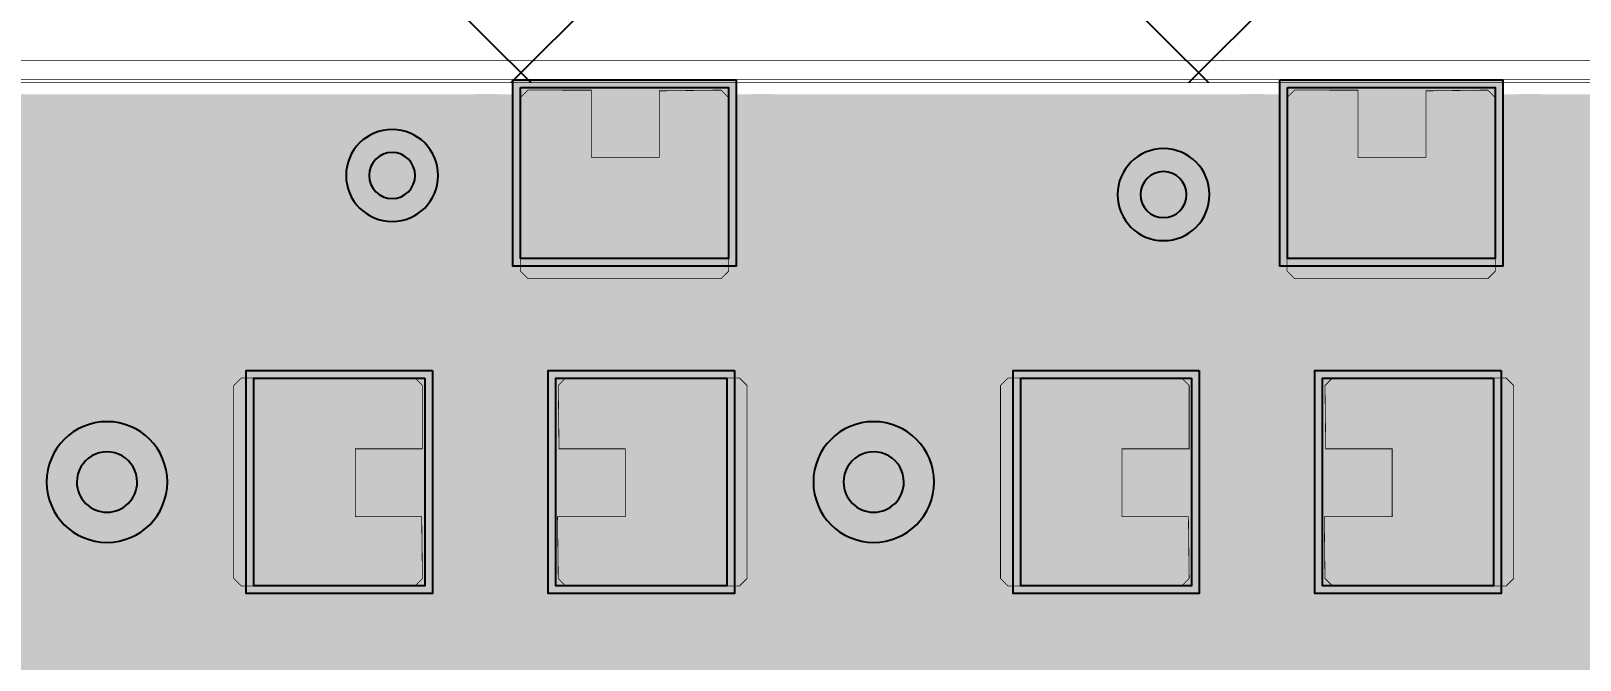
# Model space of a CAD drawing. Header units: millimetres. Extents: x -1 to 101, y -101 to 2.
# Drawn here: x 48.39 to 58.65, y -69 to -64.83 of the extents above; entities that cross this region are included whole.
import ezdxf

# ---------------------------------------------------------------- set-up
doc = ezdxf.new("R2010")
doc.units = ezdxf.units.MM
doc.header["$MEASUREMENT"] = 0
for name, color, linetype, true_color in [('Hole-Layer', 7, 'Continuous', 0x222222), ('Inner2', 7, 'Continuous', 0x008000), ('Multi-Layer', 7, 'Continuous', 0xc0c0c0), ('Top-Layer', 7, 'Continuous', 0xff0000), ('Top-Paste-Mask-Layer', 7, 'Continuous', 0x808080), ('Top-Silkscreen-Layer', 7, 'Continuous', 0xffcc00), ('Top-Solder-Mask-Layer', 7, 'Continuous', 0x800080)]:
    doc.layers.add(name, color=color, linetype=linetype, true_color=true_color)

msp = doc.modelspace()

# ---------------------------------------------------------------- hatches: boundary and pattern name
at = {"layer": 'Inner2'}
msp.add_hatch(color=256, dxfattribs=at).paths.add_polyline_path([(0.3581407162814326, -96.0001930403861), (0.3581407162814347, -63.34226568453138), (7.551353043025772, -63.34226568453138), (7.2403350596811045, -63.703817255321354), (7.101383564187531, -64.16004549447867), (7.158061513966755, -64.63358465264122), (7.400757640621461, -65.0441334492675), (7.78831629859012, -65.32207231113826), (8.255016510033014, -65.4202692405385), (8.721716721475909, -65.32207231113826), (9.109275379444567, -65.0441334492675), (9.351971506099272, -64.63358465264122), (9.408649455878498, -64.16004549447867), (9.269697960384924, -63.703817255321354), (8.958679977040257, -63.34226568453138), (9.201057049525973, -63.34226568453138), (9.233523128482643, -63.36228167161931), (9.271018542037085, -63.36926593853189), (10.057399517623287, -63.36926593853189), (9.774302001507976, -63.714934371977094), (9.64312327352645, -64.1420444407372), (9.683387318138028, -64.58702722267672), (9.889101436729437, -64.98365371060116), (10.229648170843486, -65.27289200577553), (10.654342251253818, -65.4116933298886), (11.09997433942298, -65.37939918947413), (11.50021878867132, -65.18081608254656), (11.795505221032116, -64.84550012352469), (11.941884683766073, -64.42335805928465), (11.941884683766073, -64.74701041402083), (11.98025863930444, -64.93993692799226), (12.089541181059769, -65.1034928093427), (12.112661622966185, -65.12661325124911), (12.276217504316623, -65.23589579300445), (12.469144018288038, -65.27426974854279), (15.684991109982224, -65.27426974854261), (15.684991109982224, -65.78613157226316), (15.715493070793377, -65.85976981973242), (15.789131318262639, -65.89027178054357), (30.60706121412243, -65.89027178054357), (30.680699461591693, -65.85976981973242), (30.711201422402848, -65.78613157226316), (30.711201422402848, -65.27426974854173), (68.87931481824411, -65.27426974853951), (72.35967995935992, -68.7546348896553), (72.35967995935992, -99.64205994411991), (4.000007620015238, -99.64205994411991), (3.189615995251797, -99.55075073728737), (2.419860790454726, -99.28140174169442), (1.7293407458103636, -98.84751924068355), (1.1526814197177775, -98.27085991459096), (0.7187989187068984, -97.5803398699466), (0.4494499231139544, -96.81058466514953)])
at = {"layer": 'Multi-Layer'}
h = msp.add_hatch(dxfattribs=at)
h.set_pattern_fill('ANSI37', color=256, style=0)
h.set_pattern_definition([(45, (0, 0), (-2.245064030267287, 2.245064030267288), []), (135, (0, 0), (-2.245064030267287, -2.245064030267288), [])])
h.paths.add_polyline_path([(73.64482346964695, -100.00020066040133), (73.59123329086457, -100.20020193040386), (73.4448221996444, -100.34661302162402), (73.24482092964188, -100.40020320040641), (72.94255162398318, -100.36209643500665), (72.67138620957357, -100.2232145544725), (72.46382016764034, -100.00020066040133), (72.46382016764034, -68.71149860299721), (68.92245110490222, -65.17012954025908), (12.469144018288038, -65.17012954025908), (12.31606980691768, -65.13968260805427), (12.186299212598428, -65.0529743459487), (12.163180086360173, -65.02985521971044), (12.0764718242546, -64.9000846253912), (12.046024892049786, -64.74701041402083), (12.046024892049786, -62.23012446024893), (12.099614265682819, -62.03012365509959), (12.246024427196595, -61.88371256387942), (12.446024892049786, -61.830121920243855), (12.646026162052326, -61.88371209902623), (12.792437253272485, -62.030123190246385), (12.846027432054866, -62.23012446024893), (12.846027432054866, -64.37012700025402), (69.7231394462789, -64.37012700025402), (69.87621391026846, -64.40057520246137), (70.00598425196851, -64.48728473456947), (73.52766573533148, -68.00896875793752), (73.61437501482038, -68.13873782963503), (73.64482346964694, -68.29181102362206)])
at = {"layer": 'Top-Layer'}
for points in [[(51.27745745491492, -65.27426974854053), (51.27745745491493, -66.33639827279656), (51.32543921276708, -66.51546863093726), (51.45652781305564, -66.64655723122584), (51.63559817119635, -66.694538989078), (51.88096393192787, -66.694538989078), (51.88096393192787, -66.77148844297689), (51.86883413766829, -66.77148844297689), (51.68976377952757, -66.81947020082904), (51.55867517923901, -66.95055880111762), (51.510693421386854, -67.12962915925833), (51.510693421386854, -68.50664211328423), (51.56501636511777, -68.69627210495493), (51.71150573959735, -68.82837577303873), (51.70611091292365, -68.82722157568928), (51.700698947233846, -68.82615061643094), (51.656960059756074, -68.81784479981931), (51.64867856422056, -68.81637272075501), (51.64036478175263, -68.8150955339432), (51.59624489351285, -68.80884712144636), (51.587892655063115, -68.80776426525165), (51.57951726307279, -68.80687810856797), (51.53516877437581, -68.80271250023675), (51.526806238617596, -68.80202573889709), (51.51842990926683, -68.80153507398838), (51.47395442031585, -68.79945226982277), (51.46557996089638, -68.79915822946272), (51.45720091440183, -68.7990601981204), (51.41264922529845, -68.7990601981204), (51.40427017880391, -68.79915822946272), (51.39589571938444, -68.79945226982277), (51.35142023043346, -68.80153507398838), (51.3430439010827, -68.80202573889709), (51.334681365324485, -68.80271250023675), (51.29033287662751, -68.80687810856797), (51.28195748463718, -68.80776426525165), (51.273605246187444, -68.80884712144636), (51.22948535794767, -68.8150955339432), (51.22117157547974, -68.81637272075501), (51.21289007994422, -68.81784479981931), (51.16915119246645, -68.82615061643094), (51.16406442098466, -68.82715477415371), (51.158992719769415, -68.82823246781308), (51.30527562740512, -68.69613384516947), (51.35951231902464, -68.50664211328423), (51.35951231902463, -67.12962915925833), (51.31153056117248, -66.95055880111762), (51.18044196088392, -66.81947020082904), (51.001371602743205, -66.77148844297689), (49.86883413766828, -66.77148844297689), (49.68976377952756, -66.81947020082904), (49.558675179239, -66.95055880111762), (49.51069342138685, -67.12962915925833), (49.510693421386854, -68.50664211328423), (49.558675179239, -68.68571247142495), (49.68976377952757, -68.81680107171351), (49.86883413766828, -68.86478282956567), (51.001371602743205, -68.86478282956567), (51.01482833453715, -68.86452992954516), (51.028266061467406, -68.8637715866528), (50.9922744994317, -68.87602172674325), (50.984261359474296, -68.87885562867069), (50.97631772631267, -68.88187888921271), (50.9348902434577, -68.89821112187718), (50.92721527624567, -68.90133996390061), (50.91961476830036, -68.90464557323729), (50.878974687020204, -68.92288280971175), (50.87126546263671, -68.92645277099308), (50.86364308674585, -68.93020459054148), (50.823917407294495, -68.95034683082595), (50.81654733322619, -68.95419186943252), (50.809268485384806, -68.958206927061), (50.770508007863846, -68.98017797100309), (50.76325895891712, -68.98439996769126), (50.756110785885255, -68.98879059281461), (50.7184425105487, -69.01253964031271), (50.711379152423945, -69.01710974875863), (50.70442508978611, -69.02184450662308), (50.66789981673556, -69.04734615762638), (50.661073674566694, -69.05223210274866), (50.65436392273454, -69.05727669460514), (50.6190832521732, -69.08445474896125), (50.612471503499506, -69.0896730613277), (50.60598430195455, -69.0950454184075), (50.572024434034816, -69.1238490760148), (50.56568539260432, -69.12935469681138), (50.55947715649533, -69.13500740510281), (50.526888891318805, -69.16538586585975), (50.52082900993086, -69.17116874356905), (50.51490602976442, -69.17709176163291), (50.48379096753429, -69.20894342533623), (50.478008621470906, -69.2150028149939), (50.47236955498714, -69.22119576729564), (50.44275309575423, -69.25449523389457), (50.43723219987064, -69.26085159849158), (50.4318622458757, -69.26733598407078), (50.403871389893986, -69.30195625331132), (50.39864311966212, -69.30858094762037), (50.39357239533458, -69.31532699380313), (50.367232542654875, -69.35124266563447), (50.3623687735892, -69.35803955693555), (50.35766493605225, -69.36494809464689), (50.33302688677615, -69.40205756886583), (50.32848666425968, -69.40907221229796), (50.32411132467702, -69.41619086712281), (50.30122587890612, -69.45441794357696), (50.296990827422846, -69.46168428664357), (50.29292757185913, -69.46904807349898), (50.27187092974585, -69.50829115198516), (50.267943423280045, -69.51582390725862), (50.26419568736685, -69.52344769795445), (50.24501864901277, -69.56365597837102), (50.24154337734209, -69.57116454952103), (50.238242485688765, -69.57875139789128), (50.2209450510939, -69.61979787998423), (50.21775944515873, -69.62761333675319), (50.21475888587987, -69.63550168852626), (50.1994172551966, -69.67731017214322), (50.19660669967679, -69.68525737228165), (50.19398396264969, -69.6932685184454), (50.18062353592884, -69.73576280343397), (50.17820506035946, -69.74378155456057), (50.17597476082941, -69.75185466782104), (50.164620938121764, -69.79490775392722), (50.162592477664234, -69.80297873528698), (50.160752094561104, -69.81109466911934), (50.15140487586667, -69.85465575624151), (50.149718057154764, -69.86299902804846), (50.1482299989493, -69.8713800318421), (50.140965584420464, -69.91532211972627), (50.139698206857844, -69.9235868389616), (50.13862411374915, -69.93187889262272), (50.13341710333513, -69.9761257811165), (50.132532896093885, -69.98448302784226), (50.13184502437581, -69.99285872051694), (50.12872081812739, -70.03728340936631), (50.12823533573666, -70.04555205628382), (50.127941203239075, -70.05382971906218), (50.12687440110547, -70.09835600811478), (50.126797341355086, -70.10264480333161), (50.12677165354331, -70.10693421386844), (50.12677165354331, -71.96113792227585), (50.126797341355086, -71.96542733281267), (50.12687440110547, -71.96971612802952), (50.127941203239075, -72.01424241708212), (50.12823533573666, -72.02252007986047), (50.12872081812739, -72.03078872677798), (50.13184502437581, -72.07521341562736), (50.132532896093885, -72.08358910830202), (50.13341710333513, -72.0919463550278), (50.13862411374915, -72.13619324352157), (50.139698206857844, -72.1444852971827), (50.140965584420464, -72.15275001641803), (50.1482299989493, -72.1966921043022), (50.149718057154764, -72.20507310809582), (50.15140487586667, -72.21341637990278), (50.160752094561104, -72.25697746702495), (50.162592477664234, -72.2650934008573), (50.164620938121764, -72.27316438221708), (50.17597476082941, -72.31621746832326), (50.17820506035946, -72.32429058158372), (50.18062353592884, -72.33230933271032), (50.19398396264969, -72.37480361769889), (50.19660669967679, -72.38281476386263), (50.1994172551966, -72.39076196400106), (50.21475888587987, -72.43257044761803), (50.21775944515873, -72.4404587993911), (50.2209450510939, -72.44827425616006), (50.238242485688765, -72.48932073825301), (50.24154337734209, -72.49690758662325), (50.24501864901277, -72.50441615777328), (50.26419568736685, -72.54462443818984), (50.267943423280045, -72.55224822888567), (50.27187092974585, -72.55978098415913), (50.29292757185913, -72.5990240626453), (50.29359182457285, -72.60025623861902), (50.294260888247955, -72.60148580890844), (50.282690224425856, -72.60092395233559), (50.27110744221489, -72.6007366014732), (49.59909829819661, -72.6007366014732), (49.42002794005589, -72.64871835932536), (49.288939339767325, -72.77980695961392), (49.24095758191517, -72.95887731775464), (49.24095758191518, -74.53388366776734), (49.28893933976733, -74.71295402590805), (49.420027940055895, -74.84404262619663), (49.59909829819661, -74.89202438404878), (50.27110744221489, -74.89202438404878), (50.44729584949092, -74.84568876362067), (50.577894359878734, -74.71867154564056), (50.65056412098609, -75.02402504845388), (50.82817785222946, -75.28282036976701), (50.9567748052971, -75.41141732283465), (48.469100838201676, -75.41141732283465), (48.28384655289558, -75.46305253764132), (48.15201062736133, -75.6030690879878), (48.06788891979558, -75.35776433490162), (47.91432913278452, -75.14878999345375), (47.65756352337956, -74.89202438404878), (48.19109728219456, -74.89202438404878), (48.37016764033528, -74.84404262619663), (48.501256240623846, -74.71295402590806), (48.549237998476, -74.53388366776734), (48.549237998475995, -72.95887731775464), (48.47974463460567, -72.74686911365718), (48.29823342646686, -72.61713674473319), (48.29823342646686, -68.76068707306509), (48.29823342646686, -68.42913385826772), (48.2935256021841, -68.3647110855852), (48.27950215900432, -68.30165713811984), (48.279502159004316, -67.12962915925833), (48.23152040115217, -66.95055880111762), (48.1004318008636, -66.81947020082904), (47.9213614427229, -66.77148844297689), (47.68723520447041, -66.77148844297689), (47.68723520447041, -66.694538989078), (47.932600965201935, -66.694538989078), (48.111671323342655, -66.64655723122584), (48.24275992363122, -66.51546863093728), (48.290741681483375, -66.33639827279656), (48.290741681483375, -65.2742697485407)], [(51.63559817119635, -65.20386080772163), (53.01261112522226, -65.20386080772163), (53.01261112522226, -66.33639827279656), (51.63559817119635, -66.33639827279656)], [(56.35746761493523, -65.27426974854025), (56.357467614935246, -66.33639827279656), (56.405449372787395, -66.51546863093726), (56.53653797307596, -66.64655723122584), (56.71560833121667, -66.694538989078), (56.960974091948195, -66.694538989078), (56.960974091948195, -66.77148844297689), (56.94884429768861, -66.77148844297689), (56.76977393954789, -66.81947020082904), (56.63868533925933, -66.95055880111762), (56.590703581407176, -67.12962915925833), (56.590703581407176, -68.50664211328423), (56.64502652513809, -68.69627210495493), (56.79151589961767, -68.82837577303873), (56.78612107294397, -68.82722157568928), (56.78070910725417, -68.82615061643094), (56.73697021977639, -68.81784479981931), (56.72868872424088, -68.81637272075501), (56.720374941772945, -68.8150955339432), (56.676255053533175, -68.80884712144636), (56.66790281508344, -68.80776426525165), (56.65952742309311, -68.80687810856797), (56.615178934396134, -68.80271250023675), (56.60681639863792, -68.80202573889709), (56.59844006928715, -68.80153507398838), (56.55396458033617, -68.79945226982277), (56.5455901209167, -68.79915822946272), (56.53721107442215, -68.7990601981204), (56.492659385318774, -68.7990601981204), (56.484280338824234, -68.79915822946272), (56.475905879404756, -68.79945226982277), (56.431430390453784, -68.80153507398838), (56.42305406110302, -68.80202573889709), (56.41469152534481, -68.80271250023675), (56.37034303664783, -68.80687810856797), (56.3619676446575, -68.80776426525165), (56.353615406207766, -68.80884712144636), (56.30949551796799, -68.8150955339432), (56.30118173550006, -68.81637272075501), (56.292900239964546, -68.81784479981931), (56.24916135248677, -68.82615061643094), (56.24407458100498, -68.82715477415371), (56.23900287978974, -68.82823246781308), (56.385285787425445, -68.69613384516947), (56.43952247904496, -68.50664211328423), (56.43952247904495, -67.12962915925833), (56.391540721192804, -66.95055880111762), (56.26045212090424, -66.81947020082904), (56.08138176276353, -66.77148844297689), (54.9488442976886, -66.77148844297689), (54.76977393954788, -66.81947020082904), (54.638685339259325, -66.95055880111762), (54.59070358140717, -67.12962915925833), (54.590703581407176, -68.50664211328423), (54.638685339259325, -68.68571247142495), (54.76977393954789, -68.81680107171351), (54.9488442976886, -68.86478282956567), (56.08138176276353, -68.86478282956567), (56.09483849455747, -68.86452992954516), (56.10827622148773, -68.8637715866528), (56.07228465945202, -68.87602172674325), (56.06427151949462, -68.87885562867069), (56.05632788633299, -68.88187888921271), (56.01490040347802, -68.89821112187718), (56.00722543626599, -68.90133996390061), (55.999624928320685, -68.90464557323729), (55.958984847040526, -68.92288280971175), (55.95127562265703, -68.92645277099308), (55.94365324676617, -68.93020459054148), (55.90392756731482, -68.95034683082595), (55.89655749324651, -68.95419186943252), (55.88927864540513, -68.958206927061), (55.85051816788417, -68.98017797100309), (55.84326911893744, -68.98439996769126), (55.83612094590557, -68.98879059281461), (55.79845267056902, -69.01253964031271), (55.79138931244427, -69.01710974875863), (55.78443524980643, -69.02184450662308), (55.747909976755885, -69.04734615762638), (55.741083834587016, -69.05223210274866), (55.734374082754854, -69.05727669460514), (55.69909341219351, -69.08445474896125), (55.69248166351983, -69.0896730613277), (55.68599446197487, -69.0950454184075), (55.65203459405514, -69.1238490760148), (55.645695552624645, -69.12935469681138), (55.639487316515655, -69.13500740510281), (55.60689905133912, -69.16538586585975), (55.60083916995118, -69.17116874356905), (55.59491618978473, -69.17709176163291), (55.56380112755461, -69.20894342533623), (55.55801878149123, -69.2150028149939), (55.55237971500746, -69.22119576729564), (55.52276325577455, -69.25449523389457), (55.517242359890965, -69.26085159849158), (55.51187240589602, -69.26733598407078), (55.48388154991431, -69.30195625331132), (55.47865327968244, -69.30858094762037), (55.4735825553549, -69.31532699380313), (55.4472427026752, -69.35124266563447), (55.442378933609525, -69.35803955693555), (55.437675096072574, -69.36494809464689), (55.413037046796475, -69.40205756886583), (55.40849682428, -69.40907221229796), (55.40412148469734, -69.41619086712281), (55.381236038926446, -69.45441794357696), (55.37700098744316, -69.46168428664357), (55.37293773187945, -69.46904807349898), (55.35188108976617, -69.50829115198516), (55.34795358330037, -69.51582390725862), (55.34420584738717, -69.52344769795445), (55.32502880903309, -69.56365597837102), (55.321553537362405, -69.57116454952103), (55.31825264570909, -69.57875139789128), (55.30095521111422, -69.61979787998423), (55.29776960517905, -69.62761333675319), (55.29476904590019, -69.63550168852626), (55.27942741521692, -69.67731017214322), (55.27661685969711, -69.68525737228165), (55.27399412267001, -69.6932685184454), (55.26063369594916, -69.73576280343397), (55.25821522037978, -69.74378155456057), (55.255984920849734, -69.75185466782104), (55.24463109814209, -69.79490775392722), (55.24260263768455, -69.80297873528698), (55.240762254581426, -69.81109466911934), (55.23141503588699, -69.85465575624151), (55.22972821717509, -69.86299902804846), (55.22824015896961, -69.8713800318421), (55.220975744440786, -69.91532211972627), (55.219708366878166, -69.9235868389616), (55.21863427376947, -69.93187889262272), (55.21342726335545, -69.9761257811165), (55.21254305611421, -69.98448302784226), (55.21185518439613, -69.99285872051694), (55.20873097814771, -70.03728340936631), (55.208245495756984, -70.04555205628382), (55.2079513632594, -70.05382971906218), (55.20688456112579, -70.09835600811478), (55.20680750137541, -70.10264480333161), (55.20678181356363, -70.10693421386844), (55.20678181356363, -71.96113792227585), (55.20680750137541, -71.96542733281267), (55.20688456112579, -71.96971612802952), (55.2079513632594, -72.01424241708212), (55.208245495756984, -72.02252007986047), (55.20873097814771, -72.03078872677798), (55.21185518439613, -72.07521341562736), (55.21254305611421, -72.08358910830202), (55.21342726335545, -72.0919463550278), (55.21863427376947, -72.13619324352157), (55.219708366878166, -72.1444852971827), (55.220975744440786, -72.15275001641803), (55.22824015896961, -72.1966921043022), (55.22972821717509, -72.20507310809582), (55.23141503588699, -72.21341637990278), (55.240762254581426, -72.25697746702495), (55.24260263768455, -72.2650934008573), (55.24463109814209, -72.27316438221708), (55.255984920849734, -72.31621746832326), (55.25821522037978, -72.32429058158372), (55.26063369594916, -72.33230933271032), (55.27399412267001, -72.37480361769889), (55.27661685969711, -72.38281476386263), (55.27942741521692, -72.39076196400106), (55.29476904590019, -72.43257044761803), (55.29776960517905, -72.4404587993911), (55.30095521111422, -72.44827425616006), (55.31825264570909, -72.48932073825301), (55.321553537362405, -72.49690758662325), (55.32502880903309, -72.50441615777328), (55.34420584738717, -72.54462443818984), (55.34795358330037, -72.55224822888567), (55.35188108976617, -72.55978098415913), (55.37293773187945, -72.5990240626453), (55.37360198459317, -72.60025623861902), (55.37427104826828, -72.60148580890844), (55.36270038444618, -72.60092395233559), (55.35111760223521, -72.6007366014732), (54.67910845821693, -72.6007366014732), (54.50003810007621, -72.64871835932536), (54.36894949978765, -72.77980695961392), (54.32096774193549, -72.95887731775464), (54.320967741935505, -74.53388366776734), (54.368949499787654, -74.71295402590805), (54.50003810007622, -74.84404262619663), (54.67910845821693, -74.89202438404878), (55.35111760223521, -74.89202438404878), (55.52730600951124, -74.84568876362067), (55.657904519899056, -74.71867154564056), (55.73057428100641, -75.02402504845388), (55.908188012249774, -75.28282036976701), (56.036784965317416, -75.41141732283465), (53.549110998222, -75.41141732283465), (53.409433269192895, -75.43977795379882), (53.2918772836396, -75.52036817427256), (53.20686576773089, -75.28566253725991), (53.0579029199321, -75.08535336658049), (52.86457393740039, -74.89202438404878), (53.271107442214884, -74.89202438404878), (53.450177800355604, -74.84404262619663), (53.58126640064417, -74.71295402590806), (53.629248158496324, -74.53388366776734), (53.62924815849632, -72.95887731775464), (53.559754794626, -72.74686911365718), (53.37824358648717, -72.61713674473317), (53.37824358648717, -68.76068707306239), (53.37824358648717, -68.33413766827535), (53.37353576220442, -68.26971489559284), (53.359512319024645, -68.20666094812748), (53.35951231902464, -67.12962915925833), (53.31153056117249, -66.95055880111762), (53.180441960883925, -66.81947020082904), (53.00137160274321, -66.77148844297689), (52.76724536449073, -66.77148844297689), (52.76724536449073, -66.694538989078), (53.01261112522226, -66.694538989078), (53.19168148336297, -66.64655723122584), (53.322770083651534, -66.51546863093728), (53.37075184150369, -66.33639827279656), (53.37075184150369, -65.27426974854042)], [(56.71560833121667, -65.20386080772163), (58.09262128524257, -65.20386080772163), (58.09262128524257, -66.33639827279656), (56.71560833121667, -66.33639827279656)], [(61.56447802895606, -65.27426974853994), (61.564478028956074, -66.33639827279656), (61.61245978680822, -66.51546863093726), (61.74354838709679, -66.64655723122584), (61.9226187452375, -66.694538989078), (62.167984505969024, -66.694538989078), (62.167984505969024, -66.77148844297689), (62.15585471170944, -66.77148844297689), (61.97678435356872, -66.81947020082904), (61.84569575328016, -66.95055880111762), (61.797713995428005, -67.12962915925833), (61.797713995428005, -68.50664211328423), (61.85203693915892, -68.69627210495493), (61.9985263136385, -68.82837577303873), (61.9931314869648, -68.82722157568928), (61.987719521275, -68.82615061643094), (61.94398063379722, -68.81784479981931), (61.93569913826171, -68.81637272075501), (61.927385355793774, -68.8150955339432), (61.883265467554004, -68.80884712144636), (61.874913229104266, -68.80776426525165), (61.86653783711394, -68.80687810856797), (61.82218934841696, -68.80271250023675), (61.813826812658746, -68.80202573889709), (61.80545048330798, -68.80153507398838), (61.760974994357, -68.79945226982277), (61.75260053493753, -68.79915822946272), (61.74422148844298, -68.7990601981204), (61.6996697993396, -68.7990601981204), (61.69129075284506, -68.79915822946272), (61.682916293425585, -68.79945226982277), (61.63844080447461, -68.80153507398838), (61.630064475123845, -68.80202573889709), (61.621701939365636, -68.80271250023675), (61.57735345066866, -68.80687810856797), (61.568978058678326, -68.80776426525165), (61.560625820228594, -68.80884712144636), (61.51650593198882, -68.8150955339432), (61.50819214952089, -68.81637272075501), (61.499910653985374, -68.81784479981931), (61.4561717665076, -68.82615061643094), (61.45108499502581, -68.82715477415371), (61.446013293810566, -68.82823246781308), (61.592296201446274, -68.69613384516947), (61.64653289306579, -68.50664211328423), (61.64653289306578, -67.12962915925833), (61.59855113521363, -66.95055880111762), (61.46746253492507, -66.81947020082904), (61.288392176784356, -66.77148844297689), (60.15585471170943, -66.77148844297689), (59.97678435356871, -66.81947020082904), (59.845695753280154, -66.95055880111762), (59.797713995428, -67.12962915925833), (59.797713995428005, -68.50664211328423), (59.845695753280154, -68.68571247142495), (59.97678435356872, -68.81680107171351), (60.15585471170943, -68.86478282956567), (61.288392176784356, -68.86478282956567), (61.3018489085783, -68.86452992954516), (61.315286635508556, -68.8637715866528), (61.27929507347285, -68.87602172674325), (61.271281933515446, -68.87885562867069), (61.263338300353816, -68.88187888921271), (61.22191081749885, -68.89821112187718), (61.21423585028682, -68.90133996390061), (61.206635342341514, -68.90464557323729), (61.165995261061354, -68.92288280971175), (61.15828603667786, -68.92645277099308), (61.150663660786996, -68.93020459054148), (61.110937981335645, -68.95034683082595), (61.10356790726734, -68.95419186943252), (61.096289059425956, -68.958206927061), (61.057528581905, -68.98017797100309), (61.05027953295827, -68.98439996769126), (61.0431313599264, -68.98879059281461), (61.00546308458985, -69.01253964031271), (60.998399726465095, -69.01710974875863), (60.99144566382726, -69.02184450662308), (60.954920390776714, -69.04734615762638), (60.948094248607845, -69.05223210274866), (60.94138449677568, -69.05727669460514), (60.90610382621434, -69.08445474896125), (60.89949207754066, -69.0896730613277), (60.8930048759957, -69.0950454184075), (60.85904500807597, -69.1238490760148), (60.85270596664547, -69.12935469681138), (60.846497730536484, -69.13500740510281), (60.81390946535995, -69.16538586585975), (60.80784958397201, -69.17116874356905), (60.80192660380556, -69.17709176163291), (60.77081154157544, -69.20894342533623), (60.76502919551206, -69.2150028149939), (60.75939012902829, -69.22119576729564), (60.72977366979538, -69.25449523389457), (60.72425277391179, -69.26085159849158), (60.71888281991685, -69.26733598407078), (60.69089196393514, -69.30195625331132), (60.68566369370327, -69.30858094762037), (60.68059296937573, -69.31532699380313), (60.654253116696026, -69.35124266563447), (60.649389347630354, -69.35803955693555), (60.6446855100934, -69.36494809464689), (60.620047460817304, -69.40205756886583), (60.61550723830083, -69.40907221229796), (60.61113189871817, -69.41619086712281), (60.588246452947274, -69.45441794357696), (60.58401140146399, -69.46168428664357), (60.57994814590028, -69.46904807349898), (60.558891503786995, -69.50829115198516), (60.554963997321195, -69.51582390725862), (60.551216261408, -69.52344769795445), (60.53203922305392, -69.56365597837102), (60.528563951383234, -69.57116454952103), (60.525263059729916, -69.57875139789128), (60.50796562513505, -69.61979787998423), (60.50478001919988, -69.62761333675319), (60.50177945992102, -69.63550168852626), (60.48643782923775, -69.67731017214322), (60.483627273717936, -69.68525737228165), (60.48100453669084, -69.6932685184454), (60.46764410996999, -69.73576280343397), (60.46522563440061, -69.74378155456057), (60.46299533487056, -69.75185466782104), (60.451641512162915, -69.79490775392722), (60.44961305170538, -69.80297873528698), (60.447772668602255, -69.81109466911934), (60.43842544990782, -69.85465575624151), (60.436738631195915, -69.86299902804846), (60.43525057299044, -69.8713800318421), (60.427986158461614, -69.91532211972627), (60.426718780898995, -69.9235868389616), (60.425644687790296, -69.93187889262272), (60.42043767737628, -69.9761257811165), (60.419553470135035, -69.98448302784226), (60.41886559841696, -69.99285872051694), (60.41574139216854, -70.03728340936631), (60.41525590977781, -70.04555205628382), (60.414961777280226, -70.05382971906218), (60.41389497514662, -70.09835600811478), (60.41381791539624, -70.10264480333161), (60.41379222758446, -70.10693421386844), (60.41379222758446, -71.96113792227585), (60.41381791539624, -71.96542733281267), (60.41389497514662, -71.96971612802952), (60.414961777280226, -72.01424241708212), (60.41525590977781, -72.02252007986047), (60.41574139216854, -72.03078872677798), (60.41886559841696, -72.07521341562736), (60.419553470135035, -72.08358910830202), (60.42043767737628, -72.0919463550278), (60.425644687790296, -72.13619324352157), (60.426718780898995, -72.1444852971827), (60.427986158461614, -72.15275001641803), (60.43525057299044, -72.1966921043022), (60.436738631195915, -72.20507310809582), (60.43842544990782, -72.21341637990278), (60.447772668602255, -72.25697746702495), (60.44961305170538, -72.2650934008573), (60.451641512162915, -72.27316438221708), (60.46299533487056, -72.31621746832326), (60.46522563440061, -72.32429058158372), (60.46764410996999, -72.33230933271032), (60.48100453669084, -72.37480361769889), (60.483627273717936, -72.38281476386263), (60.48643782923775, -72.39076196400106), (60.50177945992102, -72.43257044761803), (60.50478001919988, -72.4404587993911), (60.50796562513505, -72.44827425616006), (60.525263059729916, -72.48932073825301), (60.528563951383234, -72.49690758662325), (60.53203922305392, -72.50441615777328), (60.551216261408, -72.54462443818984), (60.554963997321195, -72.55224822888567), (60.558891503786995, -72.55978098415913), (60.57994814590028, -72.5990240626453), (60.580612398614, -72.60025623861902), (60.5812814622891, -72.60148580890844), (60.56971079846701, -72.60092395233559), (60.55812801625604, -72.6007366014732), (59.88611887223776, -72.6007366014732), (59.70704851409704, -72.64871835932536), (59.575959913808475, -72.77980695961392), (59.52797815595632, -72.95887731775464), (59.52797815595633, -74.53388366776734), (59.57595991380848, -74.71295402590805), (59.707048514097046, -74.84404262619663), (59.88611887223776, -74.89202438404878), (60.55812801625604, -74.89202438404878), (60.73441054894821, -74.84563555842112), (60.86502645230449, -74.71848627503381), (60.93764831285723, -75.02400914712209), (61.115325426524606, -75.282947370021), (61.243795379338245, -75.41141732283465), (58.75612141224283, -75.41141732283465), (58.598478008155666, -75.44797860910482), (58.4730210903484, -75.55019764979791), (58.38876233425814, -75.36908208404424), (58.264913333952926, -75.212353620581), (57.94458409742071, -74.89202438404878), (58.351117602235206, -74.89202438404878), (58.530187960375926, -74.84404262619663), (58.66127656066449, -74.71295402590806), (58.709258318516646, -74.53388366776734), (58.70925831851664, -72.95887731775464), (58.63976495464632, -72.74686911365718), (58.458253746507495, -72.61713674473317), (58.458253746507495, -68.76068707306239), (58.458253746507495, -68.38010160020322), (58.45354592222474, -68.3156788275207), (58.43952247904497, -68.25262488005535), (58.43952247904496, -67.12962915925833), (58.39154072119281, -66.95055880111762), (58.26045212090425, -66.81947020082904), (58.081381762763534, -66.77148844297689), (57.847255524511056, -66.77148844297689), (57.847255524511056, -66.694538989078), (58.09262128524257, -66.694538989078), (58.27169164338329, -66.64655723122584), (58.402780243671856, -66.51546863093728), (58.45076200152401, -66.33639827279656), (58.45076200152401, -65.2742697485401)], [(51.00137160274321, -67.12962915925833), (51.00137160274321, -68.50664211328423), (49.86883413766829, -68.50664211328423), (49.86883413766829, -67.12962915925833)], [(53.00137160274322, -67.12962915925833), (53.00137160274322, -68.50664211328423), (51.868834137668294, -68.50664211328423), (51.868834137668294, -67.12962915925833)], [(56.081381762763534, -67.12962915925833), (56.081381762763534, -68.50664211328423), (54.94884429768861, -68.50664211328423), (54.94884429768861, -67.12962915925833)], [(58.08138176276354, -67.12962915925833), (58.08138176276354, -68.50664211328423), (56.948844297688616, -68.50664211328423), (56.948844297688616, -67.12962915925833)]]:
    msp.add_hatch(color=256, dxfattribs=at).paths.add_polyline_path(points)
at = {"layer": 'Top-Paste-Mask-Layer'}
for points in [[(51.684099568199144, -65.22011684023369), (52.10406400812803, -65.22014224028449), (52.10406400812803, -65.66512573025146), (52.55405130810263, -65.66512573025146), (52.55405130810263, -65.22514605029211), (52.96408432816866, -65.22011684023369), (53.014097028194065, -65.27012954025909), (53.014097028194065, -66.42011684023369), (52.96408432816866, -66.4701295402591), (51.684099568199144, -66.4701295402591), (51.634086868173746, -66.42011684023369), (51.634086868173746, -65.27012954025909)], [(51.684099568199144, -65.22011684023369), (52.10406400812803, -65.22014224028449), (52.10406400812803, -65.66512573025146), (52.55405130810263, -65.66512573025146), (52.55405130810263, -65.22514605029211), (52.96408432816866, -65.22011684023369), (53.014097028194065, -65.27012954025909), (53.014097028194065, -66.42011684023369), (52.96408432816866, -66.4701295402591), (51.684099568199144, -66.4701295402591), (51.634086868173746, -66.42011684023369), (51.634086868173746, -65.27012954025909)], [(56.764109728219466, -65.22011684023369), (57.18407416814834, -65.22014224028449), (57.18407416814834, -65.66512573025146), (57.634061468122944, -65.66512573025146), (57.634061468122944, -65.22514605029211), (58.04409448818898, -65.22011684023369), (58.09410718821438, -65.27012954025909), (58.09410718821438, -66.42011684023369), (58.04409448818898, -66.4701295402591), (56.764109728219466, -66.4701295402591), (56.71409702819406, -66.42011684023369), (56.71409702819406, -65.27012954025909)], [(56.764109728219466, -65.22011684023369), (57.18407416814834, -65.22014224028449), (57.18407416814834, -65.66512573025146), (57.634061468122944, -65.66512573025146), (57.634061468122944, -65.22514605029211), (58.04409448818898, -65.22011684023369), (58.09410718821438, -65.27012954025909), (58.09410718821438, -66.42011684023369), (58.04409448818898, -66.4701295402591), (56.764109728219466, -66.4701295402591), (56.71409702819406, -66.42011684023369), (56.71409702819406, -65.27012954025909)], [(50.985115570231144, -67.17813055626112), (50.98509017018034, -67.59809499619), (50.54010668021337, -67.59809499619), (50.54010668021337, -68.04808229616461), (50.98008636017273, -68.04808229616461), (50.985115570231144, -68.45811531623065), (50.935102870205746, -68.50812801625604), (49.78511557023114, -68.50812801625604), (49.73510287020574, -68.45811531623065), (49.73510287020574, -67.17813055626112), (49.78511557023114, -67.12811785623572), (50.935102870205746, -67.12811785623572)], [(50.985115570231144, -67.17813055626112), (50.98509017018034, -67.59809499619), (50.54010668021337, -67.59809499619), (50.54010668021337, -68.04808229616461), (50.98008636017273, -68.04808229616461), (50.985115570231144, -68.45811531623065), (50.935102870205746, -68.50812801625604), (49.78511557023114, -68.50812801625604), (49.73510287020574, -68.45811531623065), (49.73510287020574, -67.17813055626112), (49.78511557023114, -67.12811785623572), (50.935102870205746, -67.12811785623572)], [(53.13512827025655, -67.17813055626112), (53.13512827025655, -68.45811531623065), (53.08511557023115, -68.50812801625604), (51.935102870205746, -68.50812801625604), (51.88511557023115, -68.45811531623065), (51.880086360172726, -68.04808229616461), (52.33009906019812, -68.04808229616461), (52.33009906019812, -67.59809499619), (51.89009398018797, -67.59809499619), (51.88511557023115, -67.17813055626112), (51.935102870205746, -67.12811785623573), (53.08511557023115, -67.12811785623573)], [(53.13512827025655, -67.17813055626112), (53.13512827025655, -68.45811531623065), (53.08511557023115, -68.50812801625604), (51.935102870205746, -68.50812801625604), (51.88511557023115, -68.45811531623065), (51.880086360172726, -68.04808229616461), (52.33009906019812, -68.04808229616461), (52.33009906019812, -67.59809499619), (51.89009398018797, -67.59809499619), (51.88511557023115, -67.17813055626112), (51.935102870205746, -67.12811785623573), (53.08511557023115, -67.12811785623573)], [(56.06512573025147, -67.17813055626112), (56.065100330200664, -67.59809499619), (55.62011684023369, -67.59809499619), (55.62011684023369, -68.04808229616461), (56.06009652019304, -68.04808229616461), (56.06512573025147, -68.45811531623065), (56.01511303022607, -68.50812801625604), (54.865125730251464, -68.50812801625604), (54.815113030226065, -68.45811531623065), (54.815113030226065, -67.17813055626112), (54.865125730251464, -67.12811785623572), (56.01511303022607, -67.12811785623572)], [(56.06512573025147, -67.17813055626112), (56.065100330200664, -67.59809499619), (55.62011684023369, -67.59809499619), (55.62011684023369, -68.04808229616461), (56.06009652019304, -68.04808229616461), (56.06512573025147, -68.45811531623065), (56.01511303022607, -68.50812801625604), (54.865125730251464, -68.50812801625604), (54.815113030226065, -68.45811531623065), (54.815113030226065, -67.17813055626112), (54.865125730251464, -67.12811785623572), (56.01511303022607, -67.12811785623572)], [(58.21513843027687, -67.17813055626112), (58.21513843027687, -68.45811531623065), (58.16512573025147, -68.50812801625604), (57.01511303022607, -68.50812801625604), (56.96512573025147, -68.45811531623065), (56.96009652019305, -68.04808229616461), (57.410109220218445, -68.04808229616461), (57.410109220218445, -67.59809499619), (56.97010414020829, -67.59809499619), (56.96512573025147, -67.17813055626112), (57.01511303022607, -67.12811785623573), (58.16512573025147, -67.12811785623573)], [(58.21513843027687, -67.17813055626112), (58.21513843027687, -68.45811531623065), (58.16512573025147, -68.50812801625604), (57.01511303022607, -68.50812801625604), (56.96512573025147, -68.45811531623065), (56.96009652019305, -68.04808229616461), (57.410109220218445, -68.04808229616461), (57.410109220218445, -67.59809499619), (56.97010414020829, -67.59809499619), (56.96512573025147, -67.17813055626112), (57.01511303022607, -67.12811785623573), (58.16512573025147, -67.12811785623573)]]:
    msp.add_hatch(color=256, dxfattribs=at).paths.add_polyline_path(points)
at = {"layer": 'Top-Solder-Mask-Layer'}
for points in [[(51.584798069596154, -65.15306070612142), (53.06341122682245, -65.15306070612142), (53.06341122682245, -66.38719837439676), (51.584798069596154, -66.38719837439676)], [(56.664808229616476, -65.15306070612142), (58.143421386842775, -65.15306070612142), (58.143421386842775, -66.38719837439676), (56.664808229616476, -66.38719837439676)], [(51.052171704343415, -67.07882905765813), (51.052171704343415, -68.55744221488443), (49.818034036068084, -68.55744221488443), (49.818034036068084, -67.07882905765813)], [(53.05217170434342, -67.07882905765813), (53.05217170434342, -68.55744221488443), (51.81803403606809, -68.55744221488443), (51.81803403606809, -67.07882905765813)], [(56.13218186436374, -67.07882905765813), (56.13218186436374, -68.55744221488443), (54.89804419608841, -68.55744221488443), (54.89804419608841, -67.07882905765813)], [(58.132181864363744, -67.07882905765813), (58.132181864363744, -68.55744221488443), (56.898044196088414, -68.55744221488443), (56.898044196088414, -67.07882905765813)]]:
    msp.add_hatch(color=256, dxfattribs=at).paths.add_polyline_path(points)

# ---------------------------------------------------------------- linework, layer by layer
at = {"layer": 'Hole-Layer'}
for points in [[(50.63178816357634, -65.78613157226316, 1), (50.9367868935738, -65.78613157226316, 1)], [(55.742796545593094, -65.91313182626367, 1), (56.04779527559056, -65.91313182626367, 1)]]:
    msp.add_lwpolyline(points, format="xyb", close=True, dxfattribs=at)
for points in [[(48.69509779019559, -67.8181356362114, 1), (49.09509779019558, -67.81813563628475), (49.09509779019558, -67.81813563633118, 1), (48.69509779019559, -67.81813563625781)], [(53.77510795021591, -67.8181356362114, 1), (54.1751079502159, -67.81813563628475), (54.1751079502159, -67.81813563633118, 1), (53.77510795021591, -67.81813563625781)]]:
    msp.add_lwpolyline(points, format="xyb", dxfattribs=at)
at = {"layer": 'Inner2', "const_width": 0.005080010160020321}
msp.add_lwpolyline([(-0.7620015240030481, -62.86512573025147), (12.573025146050293, -62.86512573025147), (14.73202946405893, -65.0241300482601), (69.5961391922784, -65.0241300482601), (72.8981457962916, -68.32613665227332), (72.8981457962916, -100.45720091440184), (72.26314452628907, -101.09220218440439), (-0.5080010160020321, -101.09220218440439), (-0.7620015240030481, -100.83820167640337)], close=True, dxfattribs=at)
at = {"layer": 'Inner2', "const_width": 0.05080010160020321}
msp.add_lwpolyline([(30.711201422402848, -65.27426974854173), (68.87931481824411, -65.27426974853951), (72.35967995935992, -68.7546348896553), (72.35967995935992, -99.64205994411991), (4.000007620015238, -99.64205994411991)], dxfattribs=at)
at = {"layer": 'Multi-Layer', "const_width": 0.005080010160020321}
msp.add_lwpolyline([(12.846027432054866, -64.37012700025402), (69.7231394462789, -64.37012700025402), (69.87621391026846, -64.40057520246137), (70.00598425196851, -64.48728473456947), (73.52766573533148, -68.00896875793752), (73.61437501482038, -68.13873782963503), (73.64482346964694, -68.29181102362206), (73.64482346964695, -100.00020066040133), (73.59123329086457, -100.20020193040386), (73.4448221996444, -100.34661302162402), (73.24482092964188, -100.40020320040641), (72.94255162398318, -100.36209643500665), (72.67138620957357, -100.2232145544725), (72.46382016764034, -100.00020066040133), (72.46382016764034, -68.71149860299721), (68.92245110490222, -65.17012954025908), (12.469144018288038, -65.17012954025908)], dxfattribs=at)
at = {"layer": 'Multi-Layer'}
for points in [[(50.47928625857253, -65.78613157226316, 1), (51.08928879857761, -65.78613157226316, 1)], [(55.590294640589285, -65.91313182626367, 1), (56.20029718059437, -65.91313182626367, 1)], [(48.49509779019559, -67.81813563627128, 1), (49.29509779019559, -67.81813563627128, 1)], [(53.5751079502159, -67.81813563627128, 1), (54.37510795021591, -67.81813563627128, 1)]]:
    msp.add_lwpolyline(points, format="xyb", close=True, dxfattribs=at)
at = {"layer": 'Top-Layer', "const_width": 0.005080010160020321}
msp.add_lwpolyline([(-0.7620015240030481, -62.86512573025147), (12.065024130048261, -62.86512573025147), (12.065024130048261, -65.15113030226061), (69.5961391922784, -65.15113030226061), (72.8981457962916, -68.45313690627383), (72.8981457962916, -100.45720091440184), (72.26314452628907, -101.09220218440439), (-0.5080010160020321, -101.09220218440439), (-0.7620015240030481, -100.83820167640337)], close=True, dxfattribs=at)
at = {"layer": 'Top-Layer'}
for points, const_width in [([(48.290741681483375, -65.2742697485407), (51.27745745491492, -65.27426974854053), (51.27745745491493, -66.33639827279656), (51.32543921276708, -66.51546863093726), (51.45652781305564, -66.64655723122584), (51.63559817119635, -66.694538989078), (51.88096393192787, -66.694538989078), (51.88096393192787, -66.77148844297689), (51.86883413766829, -66.77148844297689), (51.68976377952757, -66.81947020082904), (51.55867517923901, -66.95055880111762), (51.510693421386854, -67.12962915925833), (51.510693421386854, -68.50664211328423), (51.56501636511777, -68.69627210495493), (51.71150573959735, -68.82837577303873), (51.70611091292365, -68.82722157568928), (51.700698947233846, -68.82615061643094), (51.656960059756074, -68.81784479981931), (51.64867856422056, -68.81637272075501), (51.64036478175263, -68.8150955339432), (51.59624489351285, -68.80884712144636), (51.587892655063115, -68.80776426525165), (51.57951726307279, -68.80687810856797), (51.53516877437581, -68.80271250023675), (51.526806238617596, -68.80202573889709), (51.51842990926683, -68.80153507398838), (51.47395442031585, -68.79945226982277), (51.46557996089638, -68.79915822946272), (51.45720091440183, -68.7990601981204), (51.41264922529845, -68.7990601981204), (51.40427017880391, -68.79915822946272), (51.39589571938444, -68.79945226982277), (51.35142023043346, -68.80153507398838), (51.3430439010827, -68.80202573889709), (51.334681365324485, -68.80271250023675), (51.29033287662751, -68.80687810856797), (51.28195748463718, -68.80776426525165), (51.273605246187444, -68.80884712144636), (51.22948535794767, -68.8150955339432), (51.22117157547974, -68.81637272075501), (51.21289007994422, -68.81784479981931), (51.16915119246645, -68.82615061643094), (51.16406442098466, -68.82715477415371), (51.158992719769415, -68.82823246781308), (51.30527562740512, -68.69613384516947), (51.35951231902464, -68.50664211328423), (51.35951231902463, -67.12962915925833), (51.31153056117248, -66.95055880111762), (51.18044196088392, -66.81947020082904), (51.001371602743205, -66.77148844297689), (49.86883413766828, -66.77148844297689), (49.68976377952756, -66.81947020082904), (49.558675179239, -66.95055880111762), (49.51069342138685, -67.12962915925833), (49.510693421386854, -68.50664211328423), (49.558675179239, -68.68571247142495), (49.68976377952757, -68.81680107171351), (49.86883413766828, -68.86478282956567), (51.001371602743205, -68.86478282956567), (51.01482833453715, -68.86452992954516), (51.028266061467406, -68.8637715866528), (50.9922744994317, -68.87602172674325), (50.984261359474296, -68.87885562867069), (50.97631772631267, -68.88187888921271), (50.9348902434577, -68.89821112187718), (50.92721527624567, -68.90133996390061), (50.91961476830036, -68.90464557323729), (50.878974687020204, -68.92288280971175), (50.87126546263671, -68.92645277099308), (50.86364308674585, -68.93020459054148), (50.823917407294495, -68.95034683082595), (50.81654733322619, -68.95419186943252), (50.809268485384806, -68.958206927061), (50.770508007863846, -68.98017797100309), (50.76325895891712, -68.98439996769126), (50.756110785885255, -68.98879059281461), (50.7184425105487, -69.01253964031271), (50.711379152423945, -69.01710974875863), (50.70442508978611, -69.02184450662308), (50.66789981673556, -69.04734615762638)], 0.05080010160020321), ([(53.37824358648717, -72.61713674473317), (53.37824358648717, -68.76068707306239), (53.37824358648717, -68.33413766827535), (53.37353576220442, -68.26971489559284), (53.359512319024645, -68.20666094812748), (53.35951231902464, -67.12962915925833), (53.31153056117249, -66.95055880111762), (53.180441960883925, -66.81947020082904), (53.00137160274321, -66.77148844297689), (52.76724536449073, -66.77148844297689), (52.76724536449073, -66.694538989078), (53.01261112522226, -66.694538989078), (53.19168148336297, -66.64655723122584), (53.322770083651534, -66.51546863093728), (53.37075184150369, -66.33639827279656), (53.37075184150369, -65.27426974854042), (56.35746761493523, -65.27426974854025), (56.357467614935246, -66.33639827279656), (56.405449372787395, -66.51546863093726), (56.53653797307596, -66.64655723122584), (56.71560833121667, -66.694538989078), (56.960974091948195, -66.694538989078), (56.960974091948195, -66.77148844297689), (56.94884429768861, -66.77148844297689), (56.76977393954789, -66.81947020082904), (56.63868533925933, -66.95055880111762), (56.590703581407176, -67.12962915925833), (56.590703581407176, -68.50664211328423), (56.64502652513809, -68.69627210495493), (56.79151589961767, -68.82837577303873), (56.78612107294397, -68.82722157568928), (56.78070910725417, -68.82615061643094), (56.73697021977639, -68.81784479981931), (56.72868872424088, -68.81637272075501), (56.720374941772945, -68.8150955339432), (56.676255053533175, -68.80884712144636), (56.66790281508344, -68.80776426525165), (56.65952742309311, -68.80687810856797), (56.615178934396134, -68.80271250023675), (56.60681639863792, -68.80202573889709), (56.59844006928715, -68.80153507398838), (56.55396458033617, -68.79945226982277), (56.5455901209167, -68.79915822946272), (56.53721107442215, -68.7990601981204), (56.492659385318774, -68.7990601981204), (56.484280338824234, -68.79915822946272), (56.475905879404756, -68.79945226982277), (56.431430390453784, -68.80153507398838), (56.42305406110302, -68.80202573889709), (56.41469152534481, -68.80271250023675), (56.37034303664783, -68.80687810856797), (56.3619676446575, -68.80776426525165), (56.353615406207766, -68.80884712144636), (56.30949551796799, -68.8150955339432), (56.30118173550006, -68.81637272075501), (56.292900239964546, -68.81784479981931), (56.24916135248677, -68.82615061643094), (56.24407458100498, -68.82715477415371), (56.23900287978974, -68.82823246781308), (56.385285787425445, -68.69613384516947), (56.43952247904496, -68.50664211328423), (56.43952247904495, -67.12962915925833), (56.391540721192804, -66.95055880111762), (56.26045212090424, -66.81947020082904), (56.08138176276353, -66.77148844297689), (54.9488442976886, -66.77148844297689), (54.76977393954788, -66.81947020082904), (54.638685339259325, -66.95055880111762), (54.59070358140717, -67.12962915925833), (54.590703581407176, -68.50664211328423), (54.638685339259325, -68.68571247142495), (54.76977393954789, -68.81680107171351), (54.9488442976886, -68.86478282956567), (56.08138176276353, -68.86478282956567), (56.09483849455747, -68.86452992954516), (56.10827622148773, -68.8637715866528), (56.07228465945202, -68.87602172674325), (56.06427151949462, -68.87885562867069), (56.05632788633299, -68.88187888921271), (56.01490040347802, -68.89821112187718), (56.00722543626599, -68.90133996390061), (55.999624928320685, -68.90464557323729), (55.958984847040526, -68.92288280971175), (55.95127562265703, -68.92645277099308), (55.94365324676617, -68.93020459054148), (55.90392756731482, -68.95034683082595), (55.89655749324651, -68.95419186943252), (55.88927864540513, -68.958206927061), (55.85051816788417, -68.98017797100309), (55.84326911893744, -68.98439996769126), (55.83612094590557, -68.98879059281461), (55.79845267056902, -69.01253964031271), (55.79138931244427, -69.01710974875863), (55.78443524980643, -69.02184450662308), (55.747909976755885, -69.04734615762638)], 0.05080010160020321), ([(58.70925831851664, -72.95887731775464), (58.63976495464632, -72.74686911365718), (58.458253746507495, -72.61713674473317), (58.458253746507495, -68.76068707306239), (58.458253746507495, -68.38010160020322), (58.45354592222474, -68.3156788275207), (58.43952247904497, -68.25262488005535), (58.43952247904496, -67.12962915925833), (58.39154072119281, -66.95055880111762), (58.26045212090425, -66.81947020082904), (58.081381762763534, -66.77148844297689), (57.847255524511056, -66.77148844297689), (57.847255524511056, -66.694538989078), (58.09262128524257, -66.694538989078), (58.27169164338329, -66.64655723122584), (58.402780243671856, -66.51546863093728), (58.45076200152401, -66.33639827279656), (58.45076200152401, -65.2742697485401), (61.56447802895606, -65.27426974853994)], 0.05080010160020321), ([(52.3241046482093, -67.7231394462789), (52.3241046482093, -65.77012954025909)], 0.17), ([(57.40411480822962, -67.76910337820676), (57.40411480822962, -65.77012954025909)], 0.17), ([(50.43510287020575, -67.13216916433834), (50.43510287020575, -66.87308864617731)], 0.05080010160020321), ([(55.51511303022607, -67.13216916433834), (55.51511303022607, -66.87308864617731)], 0.05080010160020321), ([(52.935102870205746, -68.33413766827535), (52.3241046482093, -67.7231394462789)], 0.17), ([(58.01511303022607, -68.38010160020322), (57.40411480822962, -67.76910337820676)], 0.17), ([(49.871374142748294, -67.81813563627128), (49.61229362458726, -67.81813563627128)], 0.05080010160020321), ([(50.998831597663205, -67.81813563627128), (51.25791211582424, -67.81813563627128)], 0.05080010160020321), ([(54.951384302768616, -67.81813563627128), (54.69230378460758, -67.81813563627128)], 0.05080010160020321), ([(56.07884175768353, -67.81813563627128), (56.33792227584456, -67.81813563627128)], 0.05080010160020321), ([(52.935102870205746, -73.74638049276099), (52.935102870205746, -68.33413766827535)], 0.17), ([(58.01511303022607, -73.74638049276099), (58.01511303022607, -68.38010160020322)], 0.17), ([(50.43510287020575, -68.50410210820422), (50.43510287020575, -68.76318262636525)], 0.05080010160020321), ([(55.51511303022607, -68.50410210820422), (55.51511303022607, -68.76318262636525)], 0.05080010160020321)]:
    msp.add_lwpolyline(points, dxfattribs=dict(at, const_width=const_width))
for points in [[(51.63559817119635, -65.20386080772163), (53.01261112522226, -65.20386080772163), (53.01261112522226, -66.33639827279656), (51.63559817119635, -66.33639827279656)], [(56.71560833121667, -65.20386080772163), (58.09262128524257, -65.20386080772163), (58.09262128524257, -66.33639827279656), (56.71560833121667, -66.33639827279656)], [(51.00137160274321, -67.12962915925833), (51.00137160274321, -68.50664211328423), (49.86883413766829, -68.50664211328423), (49.86883413766829, -67.12962915925833)], [(53.00137160274322, -67.12962915925833), (53.00137160274322, -68.50664211328423), (51.868834137668294, -68.50664211328423), (51.868834137668294, -67.12962915925833)], [(56.081381762763534, -67.12962915925833), (56.081381762763534, -68.50664211328423), (54.94884429768861, -68.50664211328423), (54.94884429768861, -67.12962915925833)], [(58.08138176276354, -67.12962915925833), (58.08138176276354, -68.50664211328423), (56.948844297688616, -68.50664211328423), (56.948844297688616, -67.12962915925833)]]:
    msp.add_lwpolyline(points, close=True, dxfattribs=at)
at = {"layer": 'Top-Paste-Mask-Layer', "const_width": 0.005080010160020321}
for points in [[(51.684099568199144, -65.22011684023369), (52.10406400812803, -65.22014224028449), (52.10406400812803, -65.66512573025146), (52.55405130810263, -65.66512573025146), (52.55405130810263, -65.22514605029211), (52.96408432816866, -65.22011684023369), (53.014097028194065, -65.27012954025909), (53.014097028194065, -66.42011684023369), (52.96408432816866, -66.4701295402591), (51.684099568199144, -66.4701295402591), (51.634086868173746, -66.42011684023369), (51.634086868173746, -65.27012954025909)], [(51.684099568199144, -65.22011684023369), (52.10406400812803, -65.22014224028449), (52.10406400812803, -65.66512573025146), (52.55405130810263, -65.66512573025146), (52.55405130810263, -65.22514605029211), (52.96408432816866, -65.22011684023369), (53.014097028194065, -65.27012954025909), (53.014097028194065, -66.42011684023369), (52.96408432816866, -66.4701295402591), (51.684099568199144, -66.4701295402591), (51.634086868173746, -66.42011684023369), (51.634086868173746, -65.27012954025909)], [(56.764109728219466, -65.22011684023369), (57.18407416814834, -65.22014224028449), (57.18407416814834, -65.66512573025146), (57.634061468122944, -65.66512573025146), (57.634061468122944, -65.22514605029211), (58.04409448818898, -65.22011684023369), (58.09410718821438, -65.27012954025909), (58.09410718821438, -66.42011684023369), (58.04409448818898, -66.4701295402591), (56.764109728219466, -66.4701295402591), (56.71409702819406, -66.42011684023369), (56.71409702819406, -65.27012954025909)], [(56.764109728219466, -65.22011684023369), (57.18407416814834, -65.22014224028449), (57.18407416814834, -65.66512573025146), (57.634061468122944, -65.66512573025146), (57.634061468122944, -65.22514605029211), (58.04409448818898, -65.22011684023369), (58.09410718821438, -65.27012954025909), (58.09410718821438, -66.42011684023369), (58.04409448818898, -66.4701295402591), (56.764109728219466, -66.4701295402591), (56.71409702819406, -66.42011684023369), (56.71409702819406, -65.27012954025909)], [(50.985115570231144, -67.17813055626112), (50.98509017018034, -67.59809499619), (50.54010668021337, -67.59809499619), (50.54010668021337, -68.04808229616461), (50.98008636017273, -68.04808229616461), (50.985115570231144, -68.45811531623065), (50.935102870205746, -68.50812801625604), (49.78511557023114, -68.50812801625604), (49.73510287020574, -68.45811531623065), (49.73510287020574, -67.17813055626112), (49.78511557023114, -67.12811785623572), (50.935102870205746, -67.12811785623572)], [(50.985115570231144, -67.17813055626112), (50.98509017018034, -67.59809499619), (50.54010668021337, -67.59809499619), (50.54010668021337, -68.04808229616461), (50.98008636017273, -68.04808229616461), (50.985115570231144, -68.45811531623065), (50.935102870205746, -68.50812801625604), (49.78511557023114, -68.50812801625604), (49.73510287020574, -68.45811531623065), (49.73510287020574, -67.17813055626112), (49.78511557023114, -67.12811785623572), (50.935102870205746, -67.12811785623572)], [(53.13512827025655, -67.17813055626112), (53.13512827025655, -68.45811531623065), (53.08511557023115, -68.50812801625604), (51.935102870205746, -68.50812801625604), (51.88511557023115, -68.45811531623065), (51.880086360172726, -68.04808229616461), (52.33009906019812, -68.04808229616461), (52.33009906019812, -67.59809499619), (51.89009398018797, -67.59809499619), (51.88511557023115, -67.17813055626112), (51.935102870205746, -67.12811785623573), (53.08511557023115, -67.12811785623573)], [(53.13512827025655, -67.17813055626112), (53.13512827025655, -68.45811531623065), (53.08511557023115, -68.50812801625604), (51.935102870205746, -68.50812801625604), (51.88511557023115, -68.45811531623065), (51.880086360172726, -68.04808229616461), (52.33009906019812, -68.04808229616461), (52.33009906019812, -67.59809499619), (51.89009398018797, -67.59809499619), (51.88511557023115, -67.17813055626112), (51.935102870205746, -67.12811785623573), (53.08511557023115, -67.12811785623573)], [(56.06512573025147, -67.17813055626112), (56.065100330200664, -67.59809499619), (55.62011684023369, -67.59809499619), (55.62011684023369, -68.04808229616461), (56.06009652019304, -68.04808229616461), (56.06512573025147, -68.45811531623065), (56.01511303022607, -68.50812801625604), (54.865125730251464, -68.50812801625604), (54.815113030226065, -68.45811531623065), (54.815113030226065, -67.17813055626112), (54.865125730251464, -67.12811785623572), (56.01511303022607, -67.12811785623572)], [(56.06512573025147, -67.17813055626112), (56.065100330200664, -67.59809499619), (55.62011684023369, -67.59809499619), (55.62011684023369, -68.04808229616461), (56.06009652019304, -68.04808229616461), (56.06512573025147, -68.45811531623065), (56.01511303022607, -68.50812801625604), (54.865125730251464, -68.50812801625604), (54.815113030226065, -68.45811531623065), (54.815113030226065, -67.17813055626112), (54.865125730251464, -67.12811785623572), (56.01511303022607, -67.12811785623572)], [(58.21513843027687, -67.17813055626112), (58.21513843027687, -68.45811531623065), (58.16512573025147, -68.50812801625604), (57.01511303022607, -68.50812801625604), (56.96512573025147, -68.45811531623065), (56.96009652019305, -68.04808229616461), (57.410109220218445, -68.04808229616461), (57.410109220218445, -67.59809499619), (56.97010414020829, -67.59809499619), (56.96512573025147, -67.17813055626112), (57.01511303022607, -67.12811785623573), (58.16512573025147, -67.12811785623573)], [(58.21513843027687, -67.17813055626112), (58.21513843027687, -68.45811531623065), (58.16512573025147, -68.50812801625604), (57.01511303022607, -68.50812801625604), (56.96512573025147, -68.45811531623065), (56.96009652019305, -68.04808229616461), (57.410109220218445, -68.04808229616461), (57.410109220218445, -67.59809499619), (56.97010414020829, -67.59809499619), (56.96512573025147, -67.17813055626112), (57.01511303022607, -67.12811785623573), (58.16512573025147, -67.12811785623573)]]:
    msp.add_lwpolyline(points, close=True, dxfattribs=at)
at = {"layer": 'Top-Silkscreen-Layer', "const_width": 0.15240030480060962}
for points in [[(51.40701041402083, -65.24632969265939), (51.40701041402083, -66.53126746253494)], [(51.40701041402083, -65.24632969265939), (51.40701041402083, -66.53126746253494)], [(53.241198882397775, -66.53126746253494), (53.241198882397775, -65.24632969265939)], [(53.241198882397775, -66.53126746253494), (53.241198882397775, -65.24632969265939)], [(56.48702057404115, -65.24632969265939), (56.48702057404115, -66.53126746253494)], [(56.48702057404115, -65.24632969265939), (56.48702057404115, -66.53126746253494)], [(58.32120904241809, -66.53126746253494), (58.32120904241809, -65.24632969265939)], [(58.32120904241809, -66.53126746253494), (58.32120904241809, -65.24632969265939)], [(51.40701041402083, -66.53126746253494), (53.241198882397775, -66.53126746253494)], [(51.40701041402083, -66.53126746253494), (53.241198882397775, -66.53126746253494)], [(56.48702057404115, -66.53126746253494), (58.32120904241809, -66.53126746253494)], [(56.48702057404115, -66.53126746253494), (58.32120904241809, -66.53126746253494)], [(50.958902717805444, -66.90104140208283), (49.673964947929896, -66.90104140208283)], [(49.673964947929896, -66.90104140208283), (49.673964947929896, -68.73522987045975)], [(50.958902717805444, -66.90104140208283), (49.673964947929896, -66.90104140208283)], [(49.673964947929896, -66.90104140208283), (49.673964947929896, -68.73522987045975)], [(51.91130302260605, -66.90104140208283), (53.196240792481596, -66.90104140208283)], [(51.91130302260605, -66.90104140208283), (53.196240792481596, -66.90104140208283)], [(53.196240792481596, -66.90104140208283), (53.196240792481596, -68.73522987045975)], [(53.196240792481596, -66.90104140208283), (53.196240792481596, -68.73522987045975)], [(56.038912877825766, -66.90104140208283), (54.75397510795022, -66.90104140208283)], [(54.75397510795022, -66.90104140208283), (54.75397510795022, -68.73522987045975)], [(56.038912877825766, -66.90104140208283), (54.75397510795022, -66.90104140208283)], [(54.75397510795022, -66.90104140208283), (54.75397510795022, -68.73522987045975)], [(56.99131318262637, -66.90104140208283), (58.27625095250192, -66.90104140208283)], [(56.99131318262637, -66.90104140208283), (58.27625095250192, -66.90104140208283)], [(58.27625095250192, -66.90104140208283), (58.27625095250192, -68.73522987045975)], [(58.27625095250192, -66.90104140208283), (58.27625095250192, -68.73522987045975)], [(49.673964947929896, -68.73522987045975), (50.958902717805444, -68.73522987045975)], [(49.673964947929896, -68.73522987045975), (50.958902717805444, -68.73522987045975)], [(53.196240792481596, -68.73522987045975), (51.91130302260605, -68.73522987045975)], [(53.196240792481596, -68.73522987045975), (51.91130302260605, -68.73522987045975)], [(54.75397510795022, -68.73522987045975), (56.038912877825766, -68.73522987045975)], [(54.75397510795022, -68.73522987045975), (56.038912877825766, -68.73522987045975)], [(58.27625095250192, -68.73522987045975), (56.99131318262637, -68.73522987045975)], [(58.27625095250192, -68.73522987045975), (56.99131318262637, -68.73522987045975)]]:
    msp.add_lwpolyline(points, dxfattribs=at)
at = {"layer": 'Top-Solder-Mask-Layer'}
for points in [[(51.584798069596154, -65.15306070612142), (53.06341122682245, -65.15306070612142), (53.06341122682245, -66.38719837439676), (51.584798069596154, -66.38719837439676)], [(56.664808229616476, -65.15306070612142), (58.143421386842775, -65.15306070612142), (58.143421386842775, -66.38719837439676), (56.664808229616476, -66.38719837439676)], [(51.052171704343415, -67.07882905765813), (51.052171704343415, -68.55744221488443), (49.818034036068084, -68.55744221488443), (49.818034036068084, -67.07882905765813)], [(53.05217170434342, -67.07882905765813), (53.05217170434342, -68.55744221488443), (51.81803403606809, -68.55744221488443), (51.81803403606809, -67.07882905765813)], [(56.13218186436374, -67.07882905765813), (56.13218186436374, -68.55744221488443), (54.89804419608841, -68.55744221488443), (54.89804419608841, -67.07882905765813)], [(58.132181864363744, -67.07882905765813), (58.132181864363744, -68.55744221488443), (56.898044196088414, -68.55744221488443), (56.898044196088414, -67.07882905765813)]]:
    msp.add_lwpolyline(points, close=True, dxfattribs=at)

doc.saveas('drawing.dxf')
